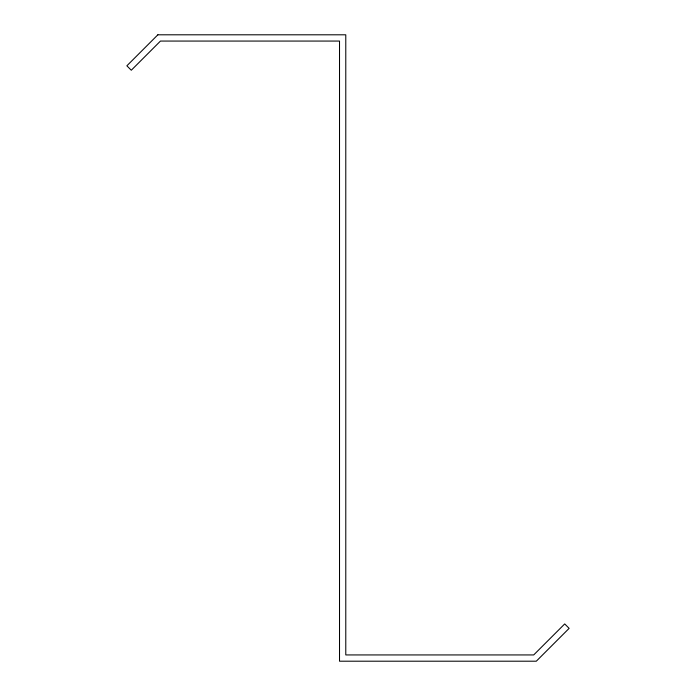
<?xml version="1.0" encoding="UTF-8"?>
<svg xmlns="http://www.w3.org/2000/svg" width="696" height="696" viewBox="0 0 696 696"><rect width="100%" height="100%" fill="white"/><g stroke="black" fill="none" stroke-linecap="round" stroke-linejoin="round"><path stroke-width="1.04" d="M157.861 34.8L126.863 65.807L131.292 70.235L160.463 41.064L339.517 41.064L339.517 661.2L536.303 661.2L569.137 628.357L564.708 623.929L533.702 654.936L345.781 654.936L345.781 34.8L157.861 34.8"/></g></svg>
